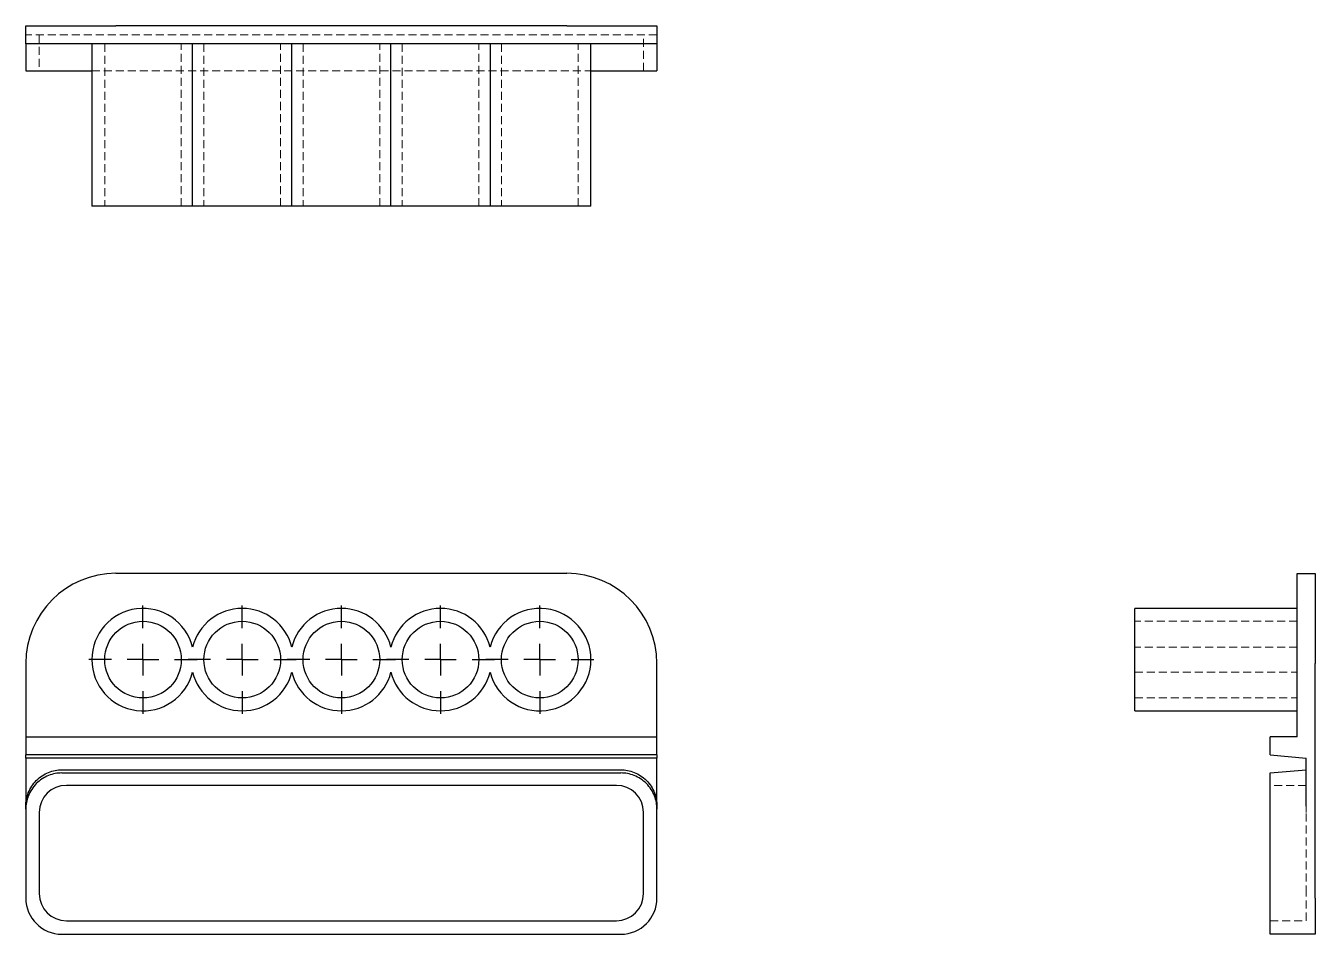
# Model space of a CAD drawing. Header units: millimetres. Extents: x 33 to 237, y 28 to 172.
import ezdxf

# ---------------------------------------------------------------- set-up
doc = ezdxf.new("R2010")
doc.units = ezdxf.units.MM
doc.linetypes.add('HIDDEN', pattern=[1.905, 1.27, -0.635])
doc.layers.add('10', color=7, linetype='Continuous')

# ---------------------------------------------------------------- blocks, each defined once
blk = doc.blocks.new('SW_CENTERMARKSYMBOL_0')
at = {"layer": '10', "color": 0}
for p, q in [((0, 5), (0, 8.57)), ((0, 0), (0, 2.5)), ((-5, 0), (-8.57, 0)), ((0, 0), (-2.5, 0)), ((0, 0), (0, -2.5)), ((0, 0), (2.5, 0)), ((5, 0), (8.57, 0)), ((0, -5), (0, -8.57))]:
    blk.add_line(p, q, dxfattribs=at)
blk = doc.blocks.new('SW_CENTERMARKSYMBOL_1')
at = {"layer": '10', "color": 0}
for p, q in [((0, 5), (0, 8.57)), ((0, 0), (0, 2.5)), ((-5, 0), (-8.57, 0)), ((0, 0), (-2.5, 0)), ((0, 0), (0, -2.5)), ((0, 0), (2.5, 0)), ((5, 0), (8.57, 0)), ((0, -5), (0, -8.57))]:
    blk.add_line(p, q, dxfattribs=at)
blk = doc.blocks.new('SW_CENTERMARKSYMBOL_2')
at = {"layer": '10', "color": 0}
for p, q in [((0, 5), (0, 8.57)), ((0, 0), (0, 2.5)), ((-5, 0), (-8.57, 0)), ((0, 0), (-2.5, 0)), ((0, 0), (0, -2.5)), ((0, 0), (2.5, 0)), ((5, 0), (8.57, 0)), ((0, -5), (0, -8.57))]:
    blk.add_line(p, q, dxfattribs=at)
blk = doc.blocks.new('SW_CENTERMARKSYMBOL_3')
at = {"layer": '10', "color": 0}
for p, q in [((0, 5), (0, 8.57)), ((0, 0), (0, 2.5)), ((-5, 0), (-8.57, 0)), ((0, 0), (-2.5, 0)), ((0, 0), (0, -2.5)), ((0, 0), (2.5, 0)), ((5, 0), (8.57, 0)), ((0, -5), (0, -8.57))]:
    blk.add_line(p, q, dxfattribs=at)
blk = doc.blocks.new('SW_CENTERMARKSYMBOL_4')
at = {"layer": '10', "color": 0}
for p, q in [((0, 5), (0, 8.57)), ((0, 0), (0, 2.5)), ((-5, 0), (-8.57, 0)), ((0, 0), (-2.5, 0)), ((0, 0), (0, -2.5)), ((0, 0), (2.5, 0)), ((5, 0), (8.57, 0)), ((0, -5), (0, -8.57))]:
    blk.add_line(p, q, dxfattribs=at)

msp = doc.modelspace()

# ---------------------------------------------------------------- linework, layer by layer
at = {"color": 7, "linetype": 'Continuous', "lineweight": 25}
for p, q in [((33, 172.29), (47.29, 172.29)), ((33, 169.43), (33, 172.29)), ((118.71, 172.29), (47.29, 172.29)), ((118.71, 172.29), (133, 172.29)), ((133, 172.29), (133, 169.43)), ((47.29, 169.43), (33, 169.43)), ((33, 169.43), (33, 165.14)), ((43.46, 169.43), (43.46, 143.71)), ((118.71, 169.43), (47.29, 169.43)), ((59.43, 143.71), (59.43, 169.43)), ((75.14, 143.71), (75.14, 169.43)), ((90.86, 143.71), (90.86, 169.43)), ((106.57, 169.43), (106.57, 143.71)), ((133, 169.43), (118.71, 169.43)), ((122.54, 143.71), (122.54, 169.43)), ((133, 169.43), (133, 165.14)), ((33, 165.14), (43.46, 165.14)), ((122.54, 165.14), (133, 165.14)), ((59.43, 143.71), (43.46, 143.71)), ((75.14, 143.71), (59.43, 143.71)), ((90.86, 143.71), (75.14, 143.71)), ((106.57, 143.71), (90.86, 143.71)), ((122.54, 143.71), (106.57, 143.71)), ((118.71, 85.57), (47.29, 85.57)), ((234.43, 71.29), (234.43, 85.57)), ((234.43, 85.57), (237.29, 85.57)), ((237.29, 85.57), (237.29, 71.29)), ((234.43, 80.02), (208.71, 80.02)), ((208.71, 63.8), (208.71, 80.02)), ((33, 71.29), (33, 59.67)), ((133, 59.67), (133, 71.29)), ((234.43, 59.67), (234.43, 71.29)), ((237.29, 34.14), (237.29, 71.29)), ((208.71, 63.8), (234.43, 63.8)), ((33, 59.67), (33, 56.82)), ((33, 59.67), (133, 59.67)), ((133, 56.82), (133, 59.67)), ((230.14, 56.82), (230.14, 59.67)), ((234.43, 59.67), (230.14, 59.67)), ((133, 56.82), (33, 56.82)), ((33, 56.32), (33, 56.82)), ((133, 56.32), (33, 56.32)), ((33, 56.32), (33, 48.72)), ((133, 56.82), (133, 56.32)), ((133, 48.72), (133, 56.32)), ((230.14, 56.82), (235.86, 56.32)), ((235.86, 48.72), (235.86, 56.32)), ((38.71, 54.46), (127.29, 54.46)), ((38.71, 53.96), (127.29, 53.96)), ((230.14, 53.96), (235.86, 54.46)), ((126.57, 52), (39.43, 52)), ((33, 48.22), (33, 48.72)), ((33, 48.22), (33, 34.14)), ((35.14, 47.71), (35.14, 34.86)), ((130.86, 34.86), (130.86, 47.71)), ((133, 48.72), (133, 48.22)), ((133, 34.14), (133, 48.22)), ((230.14, 34.14), (230.14, 48.22)), ((230.14, 28.43), (230.14, 34.14)), ((237.29, 34.14), (237.29, 28.43)), ((39.43, 30.57), (126.57, 30.57)), ((38.71, 28.43), (127.29, 28.43)), ((237.29, 28.43), (230.14, 28.43))]:
    msp.add_line(p, q, dxfattribs=at)
at = {"color": 7, "linetype": 'HIDDEN', "lineweight": 18}
for p, q in [((133, 170.86), (33, 170.86)), ((35.14, 170.86), (35.14, 165.14)), ((130.86, 165.14), (130.86, 170.86)), ((45.5, 169.43), (45.5, 143.71)), ((57.64, 143.71), (57.64, 169.43)), ((61.21, 169.43), (61.21, 143.71)), ((73.36, 143.71), (73.36, 169.43)), ((76.93, 169.43), (76.93, 143.71)), ((89.07, 143.71), (89.07, 169.43)), ((92.64, 169.43), (92.64, 143.71)), ((104.79, 143.71), (104.79, 169.43)), ((108.36, 169.43), (108.36, 143.71)), ((120.5, 143.71), (120.5, 169.43)), ((43.46, 165.14), (122.54, 165.14)), ((234.43, 77.98), (208.71, 77.98)), ((234.43, 73.91), (208.71, 73.91)), ((208.71, 69.91), (234.43, 69.91)), ((208.71, 65.84), (234.43, 65.84)), ((235.86, 52), (230.14, 52)), ((235.86, 47.71), (235.86, 48.72)), ((235.86, 34.86), (235.86, 47.71)), ((235.86, 30.57), (235.86, 34.86)), ((230.14, 30.57), (235.86, 30.57))]:
    msp.add_line(p, q, dxfattribs=at)
at = {"color": 7, "linetype": 'Continuous', "lineweight": 25}
for centre in [(51.57, 71.91), (67.29, 71.91), (83, 71.91), (98.71, 71.91), (114.43, 71.91)]:
    msp.add_circle(centre, 6.07, dxfattribs=at)
for centre, radius, start, end in [((47.29, 71.29), 14.29, 90, 180), ((118.71, 71.29), 14.29, 0, 90), ((51.57, 71.91), 8.11, 14.2658, 345.7342), ((67.29, 71.91), 8.11, 14.2658, 165.7342), ((83, 71.91), 8.11, 14.2658, 165.7342), ((98.71, 71.91), 8.11, 14.2658, 165.7342), ((114.43, 71.91), 8.11, 194.2658, 165.7342), ((67.29, 71.91), 8.11, 194.2658, 345.7342), ((83, 71.91), 8.11, 194.2658, 345.7342), ((98.71, 71.91), 8.11, 194.2658, 345.7342), ((39.43, 47.71), 4.29, 90, 180), ((126.57, 47.71), 4.29, 0, 90), ((39.43, 34.86), 4.29, 180, 270), ((126.57, 34.86), 4.29, 270, 0), ((38.71, 34.14), 5.71, 180, 270), ((127.29, 34.14), 5.71, 270, 0)]:
    msp.add_arc(centre, radius, start, end, dxfattribs=at)
for points in [[(33, 48.72), (33, 49.06), (33.03, 49.41), (33.16, 50.12), (33.26, 50.48), (33.54, 51.19), (33.72, 51.54), (34.15, 52.19), (34.39, 52.5), (34.95, 53.06), (35.26, 53.31), (35.91, 53.74), (36.26, 53.92), (36.96, 54.2), (37.32, 54.3), (38.03, 54.43), (38.38, 54.46), (38.71, 54.46)], [(38.71, 53.96), (38.38, 53.96), (38.03, 53.93), (37.32, 53.8), (36.96, 53.7), (36.26, 53.42), (35.91, 53.24), (35.26, 52.81), (34.95, 52.56), (34.39, 52), (34.15, 51.69), (33.72, 51.04), (33.54, 50.69), (33.26, 49.98), (33.16, 49.62), (33.03, 48.91), (33, 48.56), (33, 48.22)], [(127.29, 54.46), (127.62, 54.46), (127.97, 54.43), (128.68, 54.3), (129.04, 54.2), (129.74, 53.92), (130.09, 53.74), (130.74, 53.31), (131.05, 53.06), (131.61, 52.5), (131.85, 52.19), (132.28, 51.54), (132.46, 51.19), (132.74, 50.48), (132.84, 50.12), (132.97, 49.41), (133, 49.06), (133, 48.72)], [(133, 48.22), (133, 48.56), (132.97, 48.91), (132.84, 49.62), (132.74, 49.98), (132.46, 50.69), (132.28, 51.04), (131.85, 51.69), (131.61, 52), (131.05, 52.56), (130.74, 52.81), (130.09, 53.24), (129.74, 53.42), (129.04, 53.7), (128.68, 53.8), (127.97, 53.93), (127.62, 53.96), (127.29, 53.96)], [(230.14, 48.22), (230.14, 48.56), (230.14, 48.91), (230.14, 49.62), (230.14, 49.98), (230.14, 50.69), (230.14, 51.04), (230.14, 51.69), (230.14, 52), (230.14, 52.56), (230.14, 52.81), (230.14, 53.24), (230.14, 53.42), (230.14, 53.7), (230.14, 53.8), (230.14, 53.93), (230.14, 53.96), (230.14, 53.96)]]:
    msp.add_open_spline(points, degree=3, knots=[0, 0, 0, 0, 0.125, 0.125, 0.25, 0.25, 0.375, 0.375, 0.5, 0.5, 0.625, 0.625, 0.75, 0.75, 0.875, 0.875, 1, 1, 1, 1], dxfattribs=at)

# ---------------------------------------------------------------- block references
at = {"layer": '10'}
for name, p in [('SW_CENTERMARKSYMBOL_4', (51.57, 71.91)), ('SW_CENTERMARKSYMBOL_1', (67.29, 71.91)), ('SW_CENTERMARKSYMBOL_0', (83, 71.91)), ('SW_CENTERMARKSYMBOL_2', (98.71, 71.91)), ('SW_CENTERMARKSYMBOL_3', (114.43, 71.91))]:
    msp.add_blockref(name, p, dxfattribs=at)

doc.saveas('drawing.dxf')
